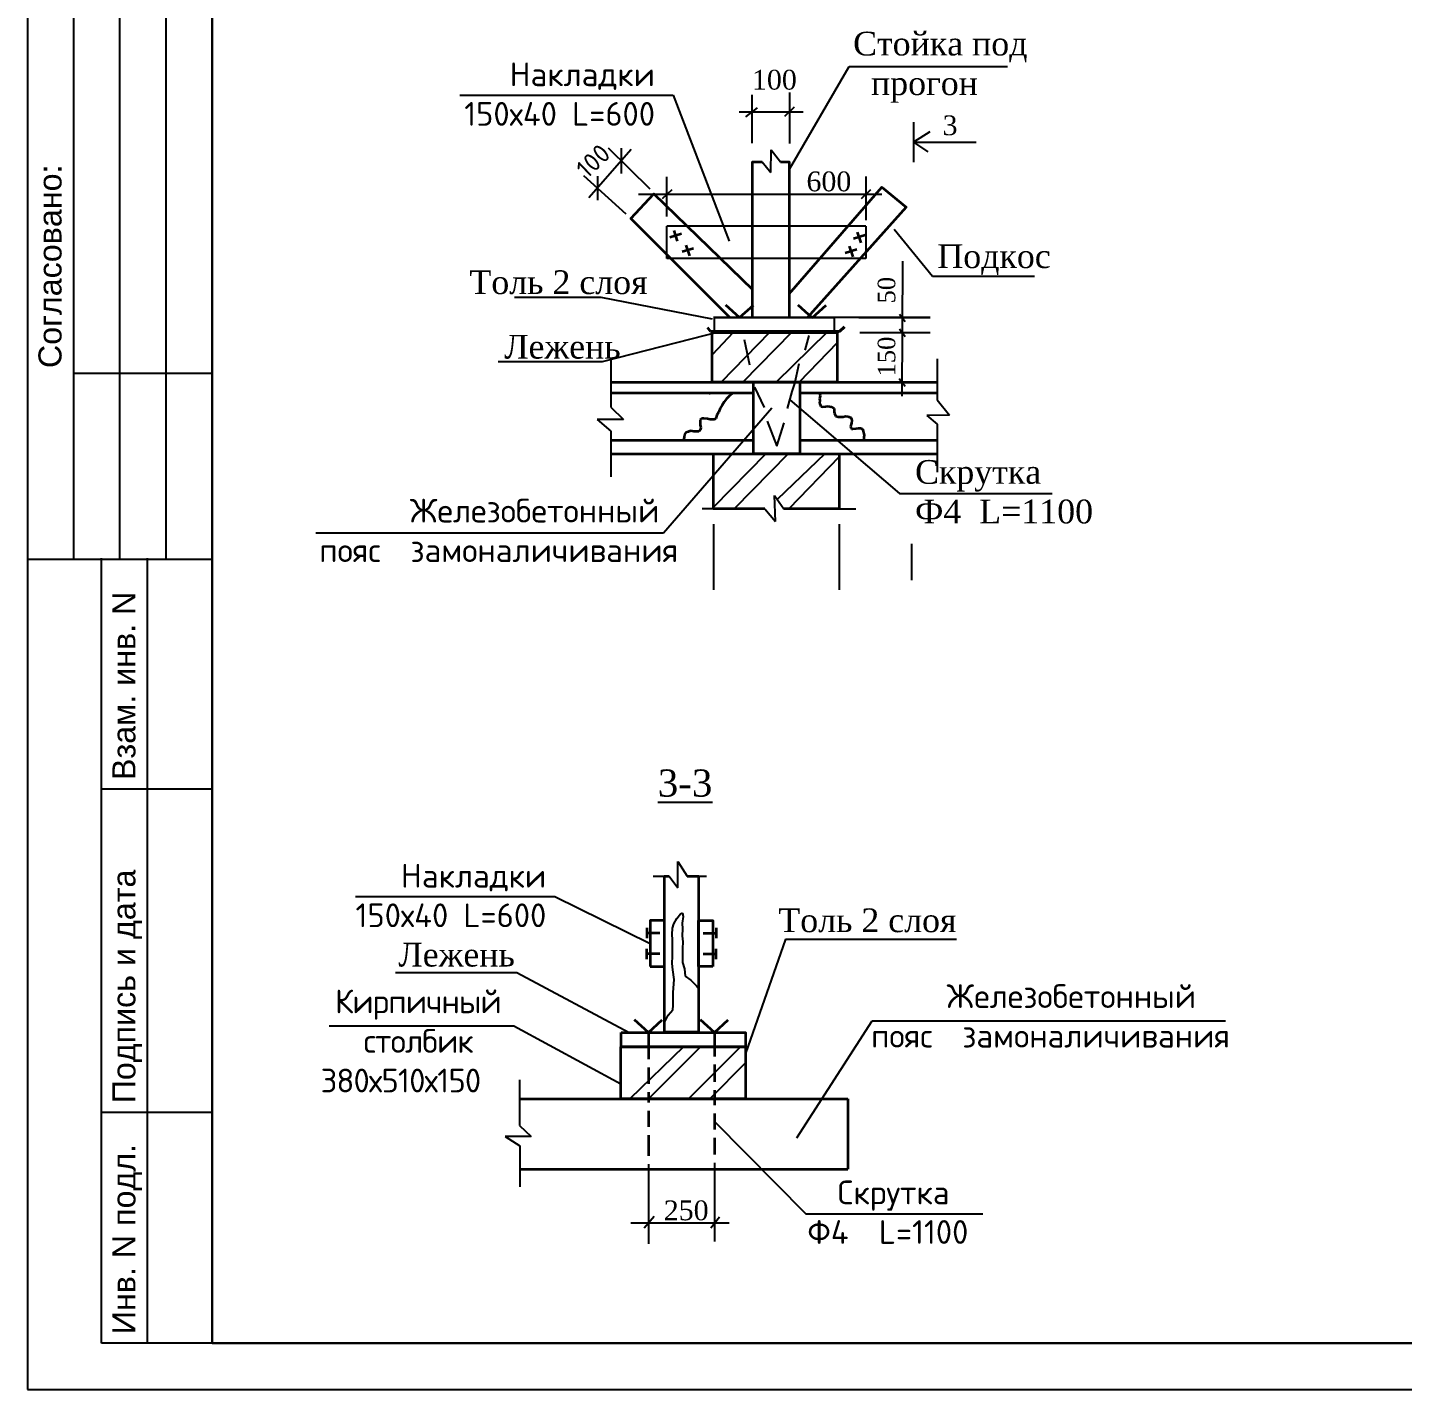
# Model space of a CAD drawing. Header units: millimetres. Extents: x 572274 to 2241483, y -888675 to -304135.
# Drawn here: x 1890361 to 1905251, y -645507 to -630760 of the extents above; entities that cross this region are included whole.
import ezdxf

# ---------------------------------------------------------------- set-up
doc = ezdxf.new("R2010")
doc.units = ezdxf.units.MM
doc.linetypes.add('ACAD_ISO02W100', pattern=[15, 12, -3])
doc.layers.add('стены', color=250, linetype='Continuous', lineweight=30)
doc.styles.add('arial', font='arial.ttf', dxfattribs={"height": 300})
doc.styles.get("Standard").update_dxf_attribs({"font": 'isocpeur.ttf'})

# ---------------------------------------------------------------- blocks, each defined once
blk = doc.blocks.new('shtamp cheti azu')
blk.add_line((455458, 81217), (457458, 81217))
at = {"lineweight": 25, "ltscale": 100}
for p, q in [((455958, 74717), (455958, 81217)), ((456458, 74717), (456458, 81217)), ((456958, 74717), (456958, 81217)), ((457458, 76717), (455958, 76717)), ((457458, 74702), (455458, 74702)), ((456258, 66217), (456258, 74717)), ((456758, 66217), (456758, 74717)), ((457458, 72217), (456258, 72217)), ((457458, 68717), (456258, 68717)), ((457458, 66217), (456258, 66217))]:
    blk.add_line(p, q, dxfattribs=at)
at = {"color": 1, "linetype": 'ACAD_ISO02W100', "lineweight": 5, "ltscale": 70, "char_height": 250, "attachment_point": 1, "rotation": 90, "style": 'arial'}
for s, insert in [('{\\fArial|b0|i0|c204|p34;Согласовано:}', (455576, 76776)), ('{\\fArial|b0|i0|c204|p34;Взам. инв. N}', (456376, 72315)), ('{\\fArial|b0|i0|c204|p34;Подпись и дата}', (456376, 68815)), ('{\\fArial|b0|i0|c204|p34;Инв. N подл.}', (456376, 66315))]:
    blk.add_mtext(s, dxfattribs=dict(at, insert=insert))

msp = doc.modelspace()

# ---------------------------------------------------------------- linework, layer by layer
at = {"lineweight": 35}
for p, q in [((1898073.011, -633901.585), (1897922.464, -633766.647)), ((1898073.011, -633901.585), (1898223.558, -633766.647)), ((1898858.582, -633902.097), (1898708.035, -633767.158)), ((1898858.582, -633902.097), (1899009.128, -633767.158)), ((1897084.613, -641640.562), (1896934.067, -641505.623)), ((1897084.613, -641640.562), (1897235.16, -641505.623)), ((1897799.289, -641640.562), (1897648.742, -641505.623)), ((1897799.289, -641640.562), (1897949.835, -641505.623))]:
    msp.add_line(p, q, dxfattribs=at)
at = {"lineweight": 25, "ltscale": 100}
msp.add_lwpolyline([(1890361.068, -645507.415), (1932361.068, -645507.415), (1932361.068, -615807.415), (1890361.068, -615807.415)], close=True, dxfattribs=at)
at = {"color": 1, "lineweight": 30}
msp.add_lwpolyline([(1892361.068, -645007.415), (1931861.068, -645007.415), (1931861.068, -616307.415), (1892361.068, -616307.415)], close=True, dxfattribs=at)
at = {"layer": 'стены', "color": 0, "linetype": 'ByBlock', "lineweight": -2, "ltscale": 3}
for p, q in [((1898614.485, -632295.769), (1899258.246, -631181.478)), ((1899258.246, -631181.478), (1900973.839, -631181.478)), ((1898611.917, -631463.007), (1898611.917, -632015.975)), ((1895041.757, -631492.741), (1897352.786, -631492.741)), ((1897352.786, -631492.741), (1897959.924, -633073.002)), ((1898203.14, -631487.767), (1898203.14, -632011.846)), ((1898066.872, -631673.464), (1898760.564, -631673.464)), ((1898261.398, -631630.478), (1898135.418, -631727.948)), ((1898663.713, -631624.384), (1898560.087, -631723.889)), ((1899954.554, -631783.595), (1899954.554, -632219.412)), ((1900133.37, -631891.641), (1899954.554, -632001.503)), ((1896649.597, -632064.218), (1897099.388, -632507.174)), ((1896791.367, -632065.884), (1896791.367, -632341.504)), ((1899954.554, -632001.503), (1900632.588, -632001.503)), ((1899954.554, -632001.503), (1900111.216, -632104.718)), ((1896899.119, -632080.625), (1896439.474, -632605.609)), ((1898317.334, -632215.315), (1898412.065, -632328.932)), ((1898412.065, -632328.932), (1898415.388, -632083.521)), ((1898415.388, -632083.521), (1898514.918, -632215.315)), ((1896380.375, -632362.803), (1896840.02, -632776.23)), ((1896532.367, -632368.266), (1896532.367, -632630.758)), ((1897285.342, -632808.389), (1897285.342, -632377.955)), ((1899438.91, -632373.027), (1899438.91, -632847.022)), ((1896976.084, -632565.633), (1899611.572, -632565.444)), ((1897337.138, -632516.364), (1897233.512, -632615.869)), ((1897285.342, -632565.444), (1899438.91, -632565.444)), ((1899490.706, -632516.377), (1899387.08, -632615.881)), ((1897285.342, -633260.549), (1897285.342, -632912.997)), ((1899438.91, -632912.997), (1897285.342, -632912.997)), ((1899438.91, -632912.997), (1899438.91, -633260.549)), ((1899745.485, -632944.123), (1900160.074, -633451.611)), ((1899438.91, -633260.549), (1897285.342, -633260.549)), ((1899835.093, -633291.998), (1899829.393, -634750.544)), ((1900160.074, -633451.611), (1901265.658, -633451.611)), ((1895634.557, -633680.329), (1896568.264, -633680.329)), ((1896568.264, -633680.329), (1897776.822, -633914.622)), ((1900136.159, -633901.855), (1897789.652, -633901.855)), ((1899361.881, -633901.855), (1900136.159, -633901.855)), ((1899803.936, -633865.009), (1899866.584, -633945.232)), ((1896588.475, -634375.129), (1897873.838, -634047.925)), ((1898001.181, -634062.887), (1897773.656, -634306.189)), ((1898394.726, -634062.887), (1897872.299, -634598.859)), ((1898634.967, -634062.887), (1898106.046, -634598.859)), ((1898120.185, -634139.792), (1898179.111, -634411.602)), ((1899018.538, -634062.887), (1898469.77, -634598.859)), ((1898782.762, -634254.993), (1898825.146, -634094.486)), ((1899373.617, -634060.913), (1900137.538, -634060.913)), ((1899803.315, -634024.067), (1899865.962, -634104.29)), ((1899128.675, -634175.808), (1898718.188, -634598.859)), ((1895456.712, -634375.129), (1896588.475, -634375.129)), ((1896679.61, -634359.502), (1896679.61, -634871.753)), ((1898668.675, -634615.461), (1898718.536, -634398.01)), ((1900212.278, -634349.529), (1900212.278, -634793.1)), ((1899801.213, -634562.013), (1899863.86, -634642.237)), ((1897757.032, -634717.115), (1897741.083, -634733.477)), ((1898233.509, -634656.233), (1898337.768, -634873.679)), ((1898591.61, -634887.271), (1898641.471, -634701.533)), ((1898641.471, -634701.533), (1898668.675, -634615.461)), ((1896679.61, -634871.753), (1896815.591, -635004.562)), ((1898421.026, -634881.462), (1897248.024, -636234.729)), ((1898616.22, -634793.37), (1899804.524, -635807.155)), ((1900212.278, -634793.1), (1900346.412, -634956.577)), ((1896815.591, -635004.562), (1896530.764, -635004.562)), ((1896530.764, -635004.562), (1896679.61, -635130.43)), ((1898369.5, -635023.174), (1898473.758, -635294.989)), ((1898473.758, -635294.989), (1898555.351, -635041.295)), ((1900346.412, -634956.577), (1900098.798, -634959.656)), ((1900100.68, -634961.536), (1900212.278, -635053.551)), ((1896679.61, -635130.43), (1896679.61, -635626.102)), ((1900212.278, -635053.551), (1900212.278, -635576.237)), ((1898357.191, -635375.767), (1897788.576, -635954.413)), ((1898597.567, -635375.767), (1898011.968, -635972.717)), ((1898995.759, -635375.767), (1898480.672, -635872.478)), ((1899150.778, -635408.691), (1898603.923, -635972.717)), ((1898460.053, -636109.809), (1898450.016, -635828.966)), ((1898450.016, -635828.966), (1898551.295, -635972.717)), ((1899804.524, -635807.155), (1901456.549, -635807.155)), ((1897788.576, -635972.717), (1897665.598, -635972.717)), ((1898344.218, -635972.717), (1898460.053, -636109.809)), ((1899150.778, -635972.717), (1899330.34, -635972.717)), ((1897248.024, -636234.729), (1893484.271, -636234.729)), ((1897789.175, -636136.364), (1897789.175, -636849.955)), ((1899151.923, -636139.393), (1899151.923, -636848.775)), ((1899932.022, -636350.168), (1899932.022, -636745.384)), ((1897402.612, -640074.593), (1897402.612, -639788.875)), ((1897402.612, -639788.875), (1897503.094, -639948.593)), ((1897137.034, -639947.768), (1897257.696, -639948.593)), ((1897309.07, -639948.593), (1897402.612, -640074.593)), ((1897628.653, -639948.593), (1897712.466, -639948.593)), ((1893913.976, -640167.659), (1896072.992, -640167.659)), ((1896072.992, -640167.659), (1897102.787, -640678.168)), ((1897360.393, -640463.594), (1897393.764, -640406.911)), ((1897393.764, -640406.911), (1897433.797, -640356.896)), ((1897433.797, -640356.896), (1897453.818, -640346.893)), ((1897460.489, -640386.905), (1897450.478, -640456.925)), ((1897453.818, -640346.893), (1897460.489, -640386.905)), ((1897343.712, -640580.296), (1897347.052, -640513.609)), ((1897347.052, -640513.609), (1897360.393, -640463.594)), ((1897450.478, -640456.925), (1897453.818, -640520.278)), ((1897453.818, -640520.278), (1897450.478, -640593.633)), ((1897347.052, -640633.64), (1897343.712, -640580.296)), ((1897347.052, -640727.001), (1897347.052, -640633.64)), ((1897450.478, -640593.633), (1897457.149, -640660.314)), ((1897457.149, -640660.314), (1897453.818, -640733.67)), ((1898567.894, -640630.9), (1898135.175, -641869.316)), ((1898567.894, -640630.9), (1900421.593, -640630.9)), ((1897343.712, -640893.717), (1897347.052, -640813.694)), ((1897347.052, -640813.694), (1897347.052, -640727.001)), ((1897453.818, -640733.67), (1897453.818, -640790.353)), ((1897453.818, -640790.353), (1897453.818, -640883.714)), ((1894347.149, -640991.058), (1895661.04, -640991.058)), ((1895661.04, -640991.058), (1896877.032, -641640.562)), ((1897350.392, -640963.738), (1897343.712, -640893.717)), ((1897363.733, -641067.102), (1897350.392, -640963.738)), ((1897453.818, -640883.714), (1897477.17, -640953.735)), ((1897477.17, -640953.735), (1897483.84, -641030.425)), ((1897353.723, -641210.478), (1897363.733, -641067.102)), ((1897483.84, -641030.425), (1897543.894, -641077.105)), ((1897543.894, -641077.105), (1897603.948, -641137.123)), ((1897603.948, -641137.123), (1897628.653, -641167.102)), ((1897353.723, -641350.52), (1897353.723, -641210.478)), ((1897297.009, -641453.884), (1897350.392, -641397.201)), ((1897350.392, -641397.201), (1897353.723, -641350.52)), ((1893626.113, -641571.406), (1895626.298, -641571.406)), ((1895626.298, -641571.406), (1896787.121, -642196.39)), ((1897260.307, -641533.908), (1897297.009, -641453.884)), ((1898693.614, -642783.581), (1899507.603, -641516.667)), ((1899507.603, -641516.667), (1903334.278, -641516.667)), ((1897465.126, -641795.85), (1896883.202, -642359.432)), ((1897648.024, -641795.85), (1897084.613, -642361.266)), ((1898083.21, -641795.85), (1897519.288, -642359.432)), ((1898135.175, -641969.787), (1897751.634, -642359.432)), ((1895689.388, -642152.753), (1895689.388, -642647.874)), ((1897799.289, -642604.982), (1898790.994, -643606.659)), ((1895816.886, -642768.224), (1895532.553, -642768.224)), ((1895532.553, -642768.224), (1895693.118, -642868.514)), ((1895689.388, -642647.874), (1895816.886, -642768.224)), ((1895693.118, -642868.514), (1895693.118, -643313.144)), ((1897084.613, -643069.269), (1897084.613, -643930.26)), ((1897799.289, -643054.242), (1897799.289, -643904.355)), ((1897148.232, -643634.05), (1897038.049, -643762.144)), ((1897854.303, -643640.793), (1897762.101, -643759.894)), ((1898790.994, -643606.659), (1900706.727, -643606.659)), ((1896894.494, -643703.416), (1897959.186, -643703.416))]:
    msp.add_line(p, q, dxfattribs=at)
at = {"layer": 'стены', "color": 0, "linetype": 'ByBlock', "lineweight": 35, "ltscale": 3}
for p, q in [((1897358.992, -632959.845), (1897397.498, -633075.277)), ((1897316.998, -633029.806), (1897442.996, -632991.323)), ((1899304.667, -633045.215), (1899430.664, -633006.733)), ((1899346.66, -632975.254), (1899385.166, -633090.686)), ((1897448.647, -633186.837), (1897574.645, -633148.355)), ((1897490.641, -633116.876), (1897529.147, -633232.308)), ((1899217.247, -633199.215), (1899343.244, -633160.732)), ((1899259.24, -633129.254), (1899297.746, -633244.686)), ((1896679.61, -634598.859), (1900212.278, -634598.859)), ((1896679.61, -634717.115), (1898004.932, -634717.115)), ((1898004.932, -634717.115), (1897958.562, -634750.818)), ((1898004.932, -634717.115), (1898224.115, -634717.115)), ((1898724.651, -634717.115), (1900212.278, -634717.115)), ((1898943.865, -634748.949), (1898937.472, -634779.603)), ((1898937.496, -634717.115), (1898943.865, -634748.949)), ((1897861.512, -634882.887), (1897849.124, -634920.034)), ((1897884.23, -634847.809), (1897861.512, -634882.887)), ((1897906.94, -634812.726), (1897884.23, -634847.809)), ((1897931.723, -634779.708), (1897906.94, -634812.726)), ((1897958.562, -634750.818), (1897931.723, -634779.708)), ((1898937.472, -634779.603), (1898940.031, -634797.479)), ((1898940.031, -634797.479), (1898937.472, -634826.853)), ((1898937.472, -634826.853), (1898946.424, -634843.46)), ((1898946.424, -634843.46), (1898952.808, -634862.616)), ((1898952.808, -634862.616), (1898974.538, -634867.725)), ((1898974.538, -634867.725), (1899005.202, -634863.891)), ((1899005.202, -634863.891), (1899030.766, -634860.061)), ((1899030.766, -634860.061), (1899065.265, -634866.445)), ((1899065.265, -634866.445), (1899095.938, -634885.606)), ((1899095.938, -634885.606), (1899094.663, -634922.644)), ((1897663.282, -634994.324), (1897644.701, -635008.771)), ((1897644.701, -635008.771), (1897646.765, -635031.472)), ((1897646.765, -635031.472), (1897646.765, -635062.426)), ((1897683.936, -634992.26), (1897663.282, -634994.324)), ((1897723.171, -634996.389), (1897683.936, -634992.26)), ((1897754.139, -635004.642), (1897723.171, -634996.389)), ((1897795.438, -635004.642), (1897754.139, -635004.642)), ((1897814.019, -634994.324), (1897795.438, -635004.642)), ((1897826.415, -634959.241), (1897814.019, -634994.324)), ((1897849.124, -634920.034), (1897826.415, -634959.241)), ((1899094.663, -634922.644), (1899099.772, -634940.52)), ((1899099.772, -634940.52), (1899115.108, -634967.34)), ((1899115.108, -634967.34), (1899139.388, -634976.283)), ((1899139.388, -634976.283), (1899163.668, -634977.558)), ((1899163.668, -634977.558), (1899195.616, -634975.003)), ((1899195.616, -634975.003), (1899219.896, -634968.62)), ((1899219.896, -634968.62), (1899249.286, -634971.174)), ((1899249.286, -634971.174), (1899279.959, -634985.221)), ((1899283.793, -635045.249), (1899275.014, -635081.157)), ((1899279.959, -634985.221), (1899286.352, -635017.15)), ((1899286.352, -635017.15), (1899283.793, -635045.249)), ((1897471.254, -635194.494), (1897464.715, -635227.172)), ((1897477.448, -635167.669), (1897471.254, -635194.494)), ((1897489.835, -635144.969), (1897477.448, -635167.669)), ((1897516.683, -635138.775), (1897489.835, -635144.969)), ((1897539.392, -635128.457), (1897516.683, -635138.775)), ((1897576.563, -635134.651), (1897539.392, -635128.457)), ((1897599.273, -635134.651), (1897576.563, -635134.651)), ((1897632.314, -635134.651), (1897599.273, -635134.651)), ((1897644.701, -635116.08), (1897632.314, -635134.651)), ((1897652.959, -635095.439), (1897644.701, -635116.08)), ((1897646.765, -635062.426), (1897652.959, -635095.439)), ((1899275.014, -635081.157), (1899276.298, -635093.929)), ((1899276.298, -635093.929), (1899285.241, -635105.422)), ((1899285.241, -635105.422), (1899299.294, -635104.142)), ((1899299.294, -635104.142), (1899333.801, -635100.313)), ((1899333.801, -635100.313), (1899358.081, -635097.758)), ((1899358.081, -635097.758), (1899381.086, -635097.758)), ((1899381.086, -635097.758), (1899402.807, -635106.697)), ((1899402.807, -635106.697), (1899410.475, -635129.687)), ((1899410.475, -635129.687), (1899420.703, -635173.108)), ((1899420.703, -635173.108), (1899418.144, -635199.928)), ((1896679.61, -635227.172), (1898224.115, -635227.172)), ((1898724.651, -635227.172), (1900212.278, -635227.172)), ((1899418.144, -635199.928), (1899419.056, -635227.172)), ((1896679.61, -635376.772), (1900212.278, -635376.772)), ((1897067.653, -640508.399), (1897067.653, -640620.431)), ((1897818.696, -640508.399), (1897818.696, -640620.431)), ((1897209.351, -640566.657), (1897069.449, -640566.657)), ((1897676.997, -640566.657), (1897816.9, -640566.657)), ((1897067.653, -640847.937), (1897067.653, -640735.905)), ((1897209.351, -640789.679), (1897069.449, -640789.679)), ((1897676.997, -640789.679), (1897816.9, -640789.679)), ((1897818.696, -640847.937), (1897818.696, -640735.905)), ((1897084.613, -641640.562), (1897084.613, -641930.343)), ((1897799.289, -641640.562), (1897799.289, -641903.299)), ((1897084.613, -642020.5), (1897084.613, -642198.785)), ((1897799.289, -641987.484), (1897799.289, -642176.759)), ((1897084.613, -642288.942), (1897084.613, -642399.134)), ((1897799.289, -642266.915), (1897799.289, -642429.183)), ((1895689.388, -642359.432), (1899244.636, -642359.432)), ((1897084.613, -642489.291), (1897084.613, -642663.575)), ((1899244.636, -642359.432), (1899244.636, -643121.098)), ((1897799.289, -642519.339), (1897799.289, -642690.625)), ((1897084.613, -642753.732), (1897084.613, -642979.112)), ((1897799.289, -642780.782), (1897799.289, -642964.085)), ((1895693.118, -643121.098), (1899244.636, -643121.098))]:
    msp.add_line(p, q, dxfattribs=at)
at = {"layer": 'стены', "color": 0, "linetype": 'ByBlock', "lineweight": 40, "ltscale": 3}
for p, q in [((1899155.769, -634052.769), (1899208.742, -634001.433)), ((1897756.989, -634052.742), (1897724.037, -634007.567)), ((1897757.018, -634052.769), (1899155.769, -634052.769))]:
    msp.add_line(p, q, dxfattribs=at)
at = {"layer": 'стены', "color": 0, "linetype": 'ByBlock', "lineweight": 35, "ltscale": 3}
for points in [[(1898212.716, -633901.855), (1898212.716, -632215.315), (1898317.334, -632215.315)], [(1898514.918, -632215.315), (1898609.428, -632215.315), (1898609.428, -633901.935)], [(1898609.428, -633642.343), (1899614.083, -632488.21), (1899876.834, -632704.466), (1898804.863, -633902.062)], [(1897966.817, -633901.855), (1896894.85, -632828.911), (1897141.978, -632561.775), (1898212.716, -633595.597)], [(1898127.703, -634062.887), (1898117.594, -634052.769)], [(1898669.964, -634052.769), (1898660.907, -634062.887)], [(1898724.651, -634598.859), (1898724.651, -635377.832), (1898224.115, -635377.832), (1898224.115, -634598.859)], [(1898344.218, -635972.717), (1897788.576, -635972.717), (1897788.576, -635375.767), (1899150.778, -635375.767), (1899150.778, -635972.717), (1898551.295, -635972.717)], [(1897503.094, -639948.593), (1897628.653, -639948.593), (1897628.653, -641636.618), (1897257.696, -641636.618), (1897257.696, -639948.593), (1897309.07, -639948.593)]]:
    msp.add_lwpolyline(points, dxfattribs=at)
at = {"layer": 'стены', "color": 0, "linetype": 'ByBlock', "lineweight": -2, "ltscale": 3}
msp.add_lwpolyline([(1897800.207, -633901.408), (1899096.892, -633902.252), (1899096.044, -634062.407), (1897799.914, -634062.407)], close=True, dxfattribs=at)
at = {"layer": 'стены', "color": 0, "linetype": 'ByBlock', "lineweight": 35, "ltscale": 3}
for points in [[(1897773.656, -634062.887), (1899128.675, -634062.887), (1899128.675, -634598.859), (1897773.656, -634598.859)], [(1897102.787, -640925.871), (1897257.696, -640925.871), (1897257.696, -640430.465), (1897102.787, -640430.465)], [(1897783.562, -640925.871), (1897628.653, -640925.871), (1897628.653, -640430.465), (1897783.562, -640430.465)], [(1896788.075, -641640.562), (1898135.175, -641640.562), (1898135.175, -641795.85), (1896788.075, -641795.85)], [(1896787.121, -641795.85), (1898135.175, -641795.85), (1898135.175, -642359.432), (1896787.121, -642359.432)]]:
    msp.add_lwpolyline(points, close=True, dxfattribs=at)

# ---------------------------------------------------------------- block references
msp.add_blockref('shtamp cheti azu', (1434903.501, -711223.918))

# ---------------------------------------------------------------- texts
at = {"color": 0, "linetype": 'ByBlock', "lineweight": 30, "width": 4776.91977, "attachment_point": 1}
for s, insert, char_height in [('{\\fTimes New Roman|b0|i0|c204|p18;Стойка под\\P  прогон}', (1899301.493, -630806.029), 257.01787), ('   Накладки\\P150х40 L=600', (1895090.405, -631138.447), 257.01787), ('{\\fTimes New Roman|b0|i0|c204|p18;100}', (1898206.577, -631218.555), 214.18156), ('{\\fTimes New Roman|b0|i0|c204|p18;3}', (1900270.379, -631711.931), 214.18156), ('{\\fTimes New Roman|b0|i0|c204|p18;600}', (1898796.697, -632319.445), 214.18156), ('{\\fTimes New Roman|b0|i0|c204|p18;Подкос}', (1900214.149, -633107.725), 257.01787), ('{\\fTimes New Roman|b0|i0|c204|p18;Толь 2 слоя}', (1895146.9, -633389.278), 257.01787), ('{\\fTimes New Roman|b0|i0|c204|p18;Лежень}', (1895523.55, -634088.219), 257.01787), ('{\\fTimes New Roman|b0|i0|c204|p18;Скрутка\\PФ4  L=1100}', (1899972.134, -635443.924), 257.01787), ('      Железобетонный\\Pпояс  замоналичивания', (1893520.002, -635862.936), 257.01787), ('   Накладки\\P150х40 L=600', (1893913.336, -639815.99), 257.01787), ('{\\fTimes New Roman|b0|i0|c204|p18;Толь 2 слоя}', (1898491.969, -640298.567), 257.01787), ('{\\fTimes New Roman|b0|i0|c204|p18;Лежень}', (1894377.721, -640670.787), 257.01787), ('     Железобетонный\\Pпояс  замоналичивания', (1899495.711, -641119.847), 257.01787), ('\\pi-771.05,l771.05,t771.05;{\\T0.95; Кирпичный\\P   столбик\\P380х510х150}', (1893534.985, -641176.593), 257.01787), ('  Скрутка\\PФ4  L=1100', (1898806.375, -643244.978), 257.0179), ('{\\fTimes New Roman|b0|i0|c204|p18;250}', (1897251.405, -643460.631), 214.18156)]:
    msp.add_mtext(s, dxfattribs=dict(at, insert=insert, char_height=char_height))
for s, insert, char_height, rotation in [('100', (1896282.164, -632262.383), 200, 43.6704478), ('{\\fTimes New Roman|b0|i0|c204|p18;\\H0.7405x;150     50}', (1899567.851, -634538.691), 257.01787, 90)]:
    msp.add_mtext(s, dxfattribs=dict(at, insert=insert, char_height=char_height, rotation=rotation))
at = {"color": 0, "linetype": 'ByBlock', "lineweight": 25, "insert": (1897185.986, -638793.783), "char_height": 293.75058, "width": 3036.74679, "attachment_point": 1}
msp.add_mtext('{\\fTimes New Roman|b0|i0|c204|p18;\\L3-3}', dxfattribs=at)

doc.saveas('drawing.dxf')
